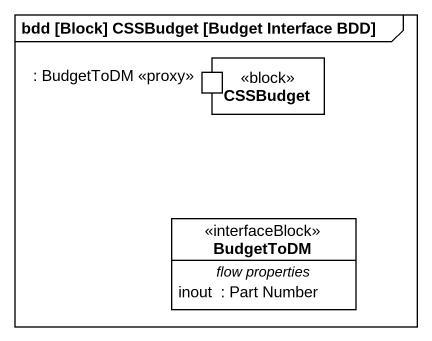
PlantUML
@startuml
mainframe bdd [Block] CSSBudget [Budget Interface BDD]
allowmixing
hide circle
hide empty members
rectangle CSSBudget <<block>> {
  port ": BudgetToDM <<proxy>>" as BudgetToDM_proxy
}
class BudgetToDM <<interfaceBlock>> {
  -- flow properties --
  inout  : Part Number
}
@enduml
